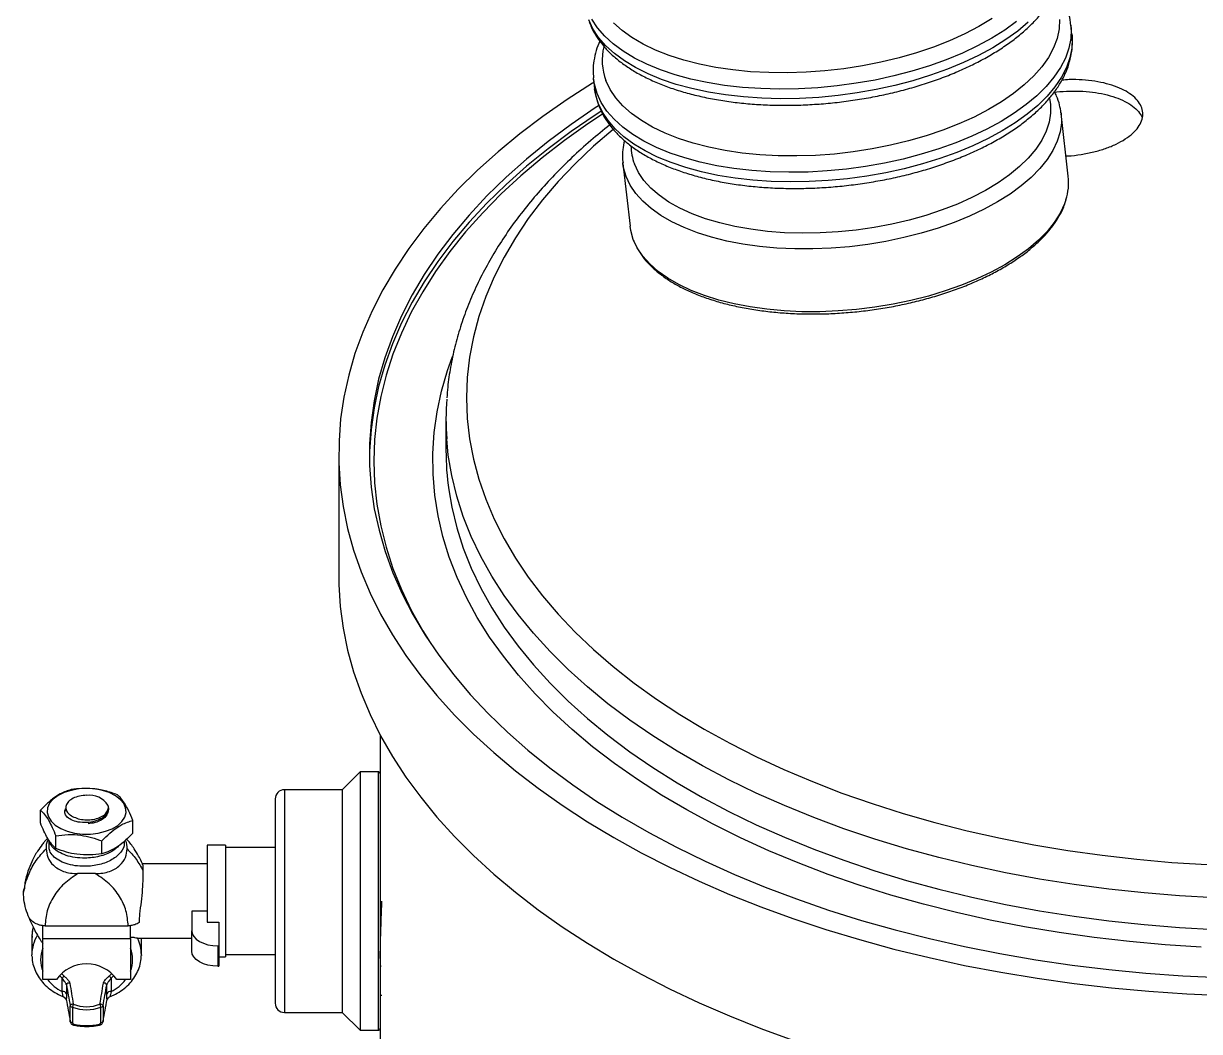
# Model space of a CAD drawing. Header units: millimetres. Extents: x 0 to 6631, y 0 to 4689.
# Drawn here: x 4261.6 to 4530.2, y 3454 to 3684.1 of the extents above; entities that cross this region are included whole.
import ezdxf

# ---------------------------------------------------------------- set-up
doc = ezdxf.new("R2010")
doc.units = ezdxf.units.MM
doc.header["$LTSCALE"] = 13
doc.layers.add('几何体', color=7, linetype='Continuous')

msp = doc.modelspace()

# ---------------------------------------------------------------- linework, layer by layer
at = {"layer": '几何体'}
for p, q in [((4501.09, 3681.65), (4500.84, 3683.84)), ((4500.84, 3683.84), (4500.85, 3683.75)), ((4501.09, 3681.65), (4501.1, 3681.56)), ((4391.81, 3671.44), (4391.79, 3671.69)), ((4391.81, 3671.44), (4392.06, 3669.25)), ((4498.61, 3663.73), (4498.63, 3663.58)), ((4500.26, 3649.24), (4498.63, 3663.58)), ((4398.52, 3652.19), (4398.5, 3652.33)), ((4398.52, 3652.19), (4400.15, 3637.85)), ((4358.1, 3593.85), (4358.1, 3586.63)), ((4333.6, 3585.81), (4333.6, 3558.05)), ((4343.1, 3521.61), (4343.1, 3507.46)), ((4338.5, 3513.25), (4334.42, 3509.18)), ((4342.62, 3513.25), (4338.5, 3513.25)), ((4338.5, 3513.25), (4338.5, 3454.24)), ((4342.62, 3513.25), (4342.62, 3454.24)), ((4334.42, 3509.18), (4321.21, 3509.18)), ((4321.21, 3509.18), (4321.21, 3458.31)), ((4334.42, 3509.18), (4334.42, 3458.31)), ((4319.1, 3507.06), (4319.1, 3460.43)), ((4343.1, 3507.46), (4343.1, 3454.7)), ((4265.48, 3501.58), (4265.48, 3504.51)), ((4281.02, 3504.62), (4281.02, 3505.05)), ((4286.57, 3499.23), (4286.57, 3502.17)), ((4267.41, 3497.67), (4267.41, 3496.17)), ((4268.99, 3495.72), (4268.99, 3498.66)), ((4279.53, 3494.55), (4279.53, 3497.48)), ((4284.64, 3497.16), (4284.64, 3497.42)), ((4307.72, 3496.5), (4303.52, 3496.5)), ((4303.52, 3496.5), (4303.52, 3478.9)), ((4307.72, 3496.5), (4307.72, 3471)), ((4319.1, 3495.94), (4307.72, 3495.94)), ((4303.52, 3492.25), (4288.74, 3492.25)), ((4278.01, 3490.01), (4274.03, 3490.01)), ((4261.61, 3485.38), (4261.61, 3485.45)), ((4303.52, 3481.45), (4300.02, 3481.45)), ((4300.02, 3481.45), (4300.02, 3476.98)), ((4303.52, 3478.9), (4306.22, 3478.9)), ((4306.22, 3478.9), (4306.22, 3473.52)), ((4266.52, 3478.09), (4266.02, 3478.12)), ((4266.02, 3475.2), (4266.02, 3478.12)), ((4266.52, 3478.09), (4285.52, 3478.09)), ((4286.02, 3478.12), (4285.52, 3478.09)), ((4286.02, 3475.2), (4286.02, 3478.12)), ((4300.02, 3472.33), (4300.02, 3476.98)), ((4263.52, 3475.65), (4263.52, 3471.49)), ((4266.02, 3475.2), (4286.02, 3475.2)), ((4266.02, 3465.81), (4266.02, 3475.2)), ((4286.02, 3475.2), (4286.02, 3465.81)), ((4287.67, 3475.29), (4288.11, 3475.28)), ((4288.11, 3475.25), (4300.02, 3475.25)), ((4288.52, 3471.49), (4288.52, 3475.25)), ((4306.02, 3473.52), (4306.02, 3468.86)), ((4306.02, 3473.52), (4306.22, 3473.52)), ((4306.22, 3473.52), (4306.22, 3468.86)), ((4263.53, 3471.15), (4263.52, 3471.49)), ((4288.52, 3471.49), (4288.52, 3471.31)), ((4306.22, 3471), (4307.72, 3471)), ((4307.72, 3471.55), (4319.1, 3471.55)), ((4306.02, 3468.86), (4306.22, 3468.86)), ((4269.12, 3465.81), (4266.02, 3465.81)), ((4270.43, 3466.14), (4269.82, 3466.75)), ((4270.28, 3467.22), (4270.79, 3466.7)), ((4270.43, 3463.08), (4270.43, 3466.14)), ((4281.25, 3466.7), (4281.76, 3467.22)), ((4282.22, 3466.75), (4281.62, 3466.14)), ((4281.62, 3466.14), (4281.62, 3463.08)), ((4286.02, 3465.81), (4282.92, 3465.81)), ((4271.42, 3464.6), (4271.42, 3462.57)), ((4280.62, 3462.57), (4280.62, 3464.6)), ((4272.27, 3456.28), (4272.27, 3459.79)), ((4279.77, 3459.79), (4279.77, 3456.28)), ((4343.1, 3462.27), (4343.49, 3462.25)), ((4272.77, 3459.53), (4272.77, 3456.02)), ((4279.27, 3456.02), (4279.27, 3459.53)), ((4321.21, 3458.31), (4334.42, 3458.31)), ((4334.42, 3458.31), (4338.5, 3454.24)), ((4272.3, 3456.15), (4272.27, 3456.28)), ((4279.77, 3456.28), (4279.75, 3456.16)), ((4343.1, 3454.7), (4343.1, 3442.16)), ((4338.5, 3454.24), (4342.62, 3454.24))]:
    msp.add_line(p, q, dxfattribs=at)
at = {"layer": '几何体', "flags": 128}
for points in [[(4491.12, 3684.43), (4488.69, 3682.4), (4485.98, 3680.45), (4483, 3678.59), (4479.76, 3676.84), (4476.3, 3675.2), (4472.63, 3673.68), (4468.78, 3672.3), (4464.77, 3671.06), (4460.62, 3669.97), (4456.38, 3669.04), (4452.05, 3668.28), (4447.68, 3667.68), (4443.28, 3667.26), (4438.89, 3667.02), (4434.54, 3666.95), (4430.25, 3667.06), (4426.05, 3667.35), (4421.97, 3667.82), (4418.04, 3668.46), (4414.28, 3669.26), (4410.72, 3670.23), (4407.37, 3671.36), (4404.26, 3672.64), (4401.41, 3674.05), (4398.85, 3675.6), (4396.57, 3677.28), (4394.61, 3679.06), (4392.97, 3680.94), (4391.67, 3682.91), (4390.7, 3684.96)], [(4488.44, 3684.59), (4485.73, 3682.64), (4482.75, 3680.79), (4479.51, 3679.03), (4476.05, 3677.39), (4472.38, 3675.87), (4468.53, 3674.49), (4464.52, 3673.25), (4460.38, 3672.16), (4456.13, 3671.23), (4451.8, 3670.47), (4447.43, 3669.87), (4443.03, 3669.45), (4438.64, 3669.21), (4434.29, 3669.14), (4430, 3669.26), (4425.8, 3669.54), (4421.73, 3670.01), (4417.79, 3670.65), (4414.03, 3671.45), (4410.47, 3672.42), (4407.12, 3673.55), (4404.01, 3674.83), (4401.16, 3676.24), (4398.6, 3677.79), (4396.33, 3679.47), (4394.36, 3681.25), (4392.72, 3683.13), (4391.42, 3685.1)], [(4500.85, 3683.75), (4500.91, 3682.86), (4500.82, 3680.67), (4500.38, 3678.47), (4499.58, 3676.25), (4498.44, 3674.05), (4496.96, 3671.87), (4495.16, 3669.72), (4493.03, 3667.63), (4490.6, 3665.6), (4487.89, 3663.65), (4484.91, 3661.79), (4481.67, 3660.04), (4478.21, 3658.4), (4474.54, 3656.88), (4470.69, 3655.5), (4466.68, 3654.26), (4462.53, 3653.17), (4458.29, 3652.24), (4453.96, 3651.48), (4449.59, 3650.88), (4445.19, 3650.46), (4440.8, 3650.22), (4436.45, 3650.15), (4432.16, 3650.26), (4427.96, 3650.55), (4423.89, 3651.02), (4419.95, 3651.66), (4416.19, 3652.46), (4412.63, 3653.43), (4409.28, 3654.56), (4406.17, 3655.83), (4403.32, 3657.25), (4400.76, 3658.8), (4398.48, 3660.47), (4396.52, 3662.26), (4394.88, 3664.14), (4393.58, 3666.11), (4392.62, 3668.16)], [(4498.27, 3685.06), (4498.16, 3682.91), (4497.69, 3680.74), (4496.87, 3678.57), (4495.7, 3676.4), (4494.19, 3674.27), (4492.35, 3672.17), (4490.2, 3670.13), (4487.75, 3668.16), (4485.01, 3666.27), (4482, 3664.47), (4478.75, 3662.78), (4475.27, 3661.21), (4471.6, 3659.77), (4467.75, 3658.47), (4463.75, 3657.32), (4459.63, 3656.32), (4455.42, 3655.49), (4451.14, 3654.82), (4446.83, 3654.33), (4442.52, 3654.01), (4438.23, 3653.88), (4433.99, 3653.92), (4429.83, 3654.14), (4425.78, 3654.54), (4421.88, 3655.12), (4418.14, 3655.86), (4414.58, 3656.78), (4411.25, 3657.85), (4408.15, 3659.07), (4405.31, 3660.44), (4402.75, 3661.95), (4400.48, 3663.58), (4398.52, 3665.32), (4396.89, 3667.16), (4395.6, 3669.09), (4394.65, 3671.1), (4394.65, 3671.1)], [(4482.85, 3685.26), (4479.84, 3683.46), (4476.59, 3681.77), (4473.11, 3680.2), (4469.44, 3678.76), (4465.59, 3677.46), (4461.59, 3676.31), (4457.47, 3675.31), (4453.26, 3674.48), (4448.98, 3673.81), (4444.67, 3673.32), (4440.36, 3673.01), (4436.07, 3672.87), (4431.83, 3672.91), (4427.67, 3673.13), (4423.63, 3673.54), (4419.72, 3674.11), (4415.98, 3674.86), (4412.42, 3675.77), (4409.09, 3676.84), (4405.99, 3678.07), (4403.15, 3679.44), (4400.59, 3680.94), (4398.32, 3682.57), (4396.36, 3684.31)], [(4501.1, 3681.56), (4501.16, 3680.67), (4501.07, 3678.48), (4500.63, 3676.28), (4499.83, 3674.06), (4498.69, 3671.86), (4497.21, 3669.68), (4495.4, 3667.53), (4493.28, 3665.44), (4490.85, 3663.41), (4488.14, 3661.46), (4485.16, 3659.6), (4481.92, 3657.85), (4478.46, 3656.2), (4474.79, 3654.69), (4470.94, 3653.3), (4466.93, 3652.07), (4462.78, 3650.98), (4458.54, 3650.05), (4454.21, 3649.29), (4449.84, 3648.69), (4445.44, 3648.27), (4441.05, 3648.03), (4436.7, 3647.96), (4432.41, 3648.07), (4428.21, 3648.36), (4424.13, 3648.83), (4420.2, 3649.46), (4416.44, 3650.27), (4412.87, 3651.24), (4409.53, 3652.37), (4406.42, 3653.64), (4403.57, 3655.06), (4401.01, 3656.61), (4398.73, 3658.28), (4396.77, 3660.07), (4395.13, 3661.95), (4393.83, 3663.92), (4392.86, 3665.97)], [(4391.9, 3670.68), (4391.61, 3670.5), (4385.8, 3666.77), (4380.26, 3662.91), (4374.99, 3658.93), (4370, 3654.82), (4365.31, 3650.61), (4360.92, 3646.28), (4356.83, 3641.86), (4353.06, 3637.34), (4349.61, 3632.74), (4346.48, 3628.07), (4343.68, 3623.32), (4341.22, 3618.51), (4339.1, 3613.65), (4337.31, 3608.75), (4335.88, 3603.8), (4334.79, 3598.83), (4334.05, 3593.83), (4333.67, 3588.83), (4333.63, 3583.81), (4333.95, 3578.8), (4334.61, 3573.81), (4335.63, 3568.83), (4337, 3563.88), (4338.71, 3558.96), (4340.76, 3554.09), (4343.16, 3549.27), (4345.89, 3544.51), (4348.95, 3539.82), (4352.34, 3535.21), (4356.04, 3530.67), (4360.07, 3526.23), (4364.4, 3521.89), (4369.03, 3517.65), (4373.96, 3513.52), (4379.17, 3509.51), (4384.66, 3505.62), (4390.41, 3501.87), (4396.43, 3498.25), (4402.69, 3494.78), (4409.19, 3491.46), (4415.92, 3488.29), (4422.87, 3485.28), (4430.02, 3482.44), (4437.37, 3479.76), (4444.89, 3477.26), (4452.59, 3474.94), (4460.44, 3472.8), (4468.44, 3470.84), (4476.56, 3469.07), (4484.81, 3467.5), (4493.15, 3466.12), (4501.59, 3464.93), (4510.1, 3463.94), (4518.68, 3463.16), (4527.3, 3462.57), (4535.96, 3462.18)], [(4392.62, 3668.16), (4392, 3670.26), (4391.81, 3671.44)], [(4392.86, 3665.97), (4392.25, 3668.07), (4392.06, 3669.25)], [(4495.94, 3667.02), (4496.15, 3665.72), (4496.18, 3663.68), (4495.86, 3661.61), (4495.19, 3659.54), (4494.17, 3657.47), (4492.81, 3655.42), (4491.12, 3653.41), (4489.12, 3651.45), (4486.81, 3649.55), (4484.22, 3647.74), (4481.36, 3646.02), (4478.25, 3644.41), (4474.93, 3642.91), (4471.41, 3641.55), (4467.71, 3640.32), (4463.87, 3639.24), (4459.92, 3638.32), (4455.88, 3637.56), (4451.78, 3636.97), (4447.66, 3636.56), (4443.54, 3636.32), (4439.46, 3636.26), (4435.45, 3636.37), (4431.52, 3636.67), (4427.73, 3637.14), (4424.08, 3637.78), (4420.62, 3638.59), (4417.35, 3639.56), (4414.32, 3640.69), (4411.54, 3641.96), (4409.03, 3643.37), (4406.82, 3644.9), (4404.9, 3646.55), (4403.31, 3648.3), (4402.06, 3650.14), (4401.14, 3652.06)], [(4393.5, 3664.07), (4392.21, 3663.23), (4386.69, 3659.45), (4381.45, 3655.55), (4376.49, 3651.52), (4371.83, 3647.37), (4367.46, 3643.12), (4363.4, 3638.77), (4359.66, 3634.32), (4356.24, 3629.79), (4353.14, 3625.18), (4350.38, 3620.51), (4347.95, 3615.77), (4345.86, 3610.97), (4344.12, 3606.13), (4342.72, 3601.26), (4341.68, 3596.35), (4340.98, 3591.43), (4340.64, 3586.49), (4340.61, 3585)], [(4392.93, 3665.34), (4392.21, 3664.87), (4386.69, 3661.09), (4381.45, 3657.18), (4376.49, 3653.15), (4371.83, 3649.01), (4367.46, 3644.75), (4363.4, 3640.4), (4359.66, 3635.96), (4356.24, 3631.43), (4353.14, 3626.82), (4350.38, 3622.14), (4347.95, 3617.4), (4345.86, 3612.61), (4344.12, 3607.77), (4342.72, 3602.89), (4341.68, 3597.98), (4340.98, 3593.06), (4340.64, 3588.12), (4340.65, 3583.18), (4341.02, 3578.24), (4341.74, 3573.31), (4342.81, 3568.41), (4344.22, 3563.54), (4345.99, 3558.7), (4348.1, 3553.91), (4350.55, 3549.17), (4353.34, 3544.5), (4356.45, 3539.9), (4359.9, 3535.37), (4363.66, 3530.93), (4367.74, 3526.59), (4372.13, 3522.34), (4376.81, 3518.2), (4381.79, 3514.18), (4387.05, 3510.28), (4392.58, 3506.51), (4398.38, 3502.88), (4404.44, 3499.38), (4410.74, 3496.03), (4417.27, 3492.84), (4424.02, 3489.8), (4430.99, 3486.93), (4438.16, 3484.22), (4445.51, 3481.69), (4453.04, 3479.34), (4460.73, 3477.16), (4468.57, 3475.18), (4476.54, 3473.38), (4484.64, 3471.77), (4492.84, 3470.35), (4501.14, 3469.13), (4509.51, 3468.12), (4517.96, 3467.3), (4526.45, 3466.68), (4534.98, 3466.27)], [(4393.86, 3663.44), (4390.53, 3661.22), (4385.15, 3657.4), (4380.04, 3653.45), (4375.23, 3649.38), (4370.71, 3645.2), (4366.49, 3640.92), (4362.59, 3636.54), (4359, 3632.07), (4355.73, 3627.51), (4352.79, 3622.89), (4350.19, 3618.19), (4347.92, 3613.44), (4346, 3608.64), (4344.42, 3603.8), (4343.19, 3598.93), (4342.31, 3594.02), (4341.78, 3589.11), (4341.6, 3584.18), (4341.78, 3579.25), (4342.31, 3574.34), (4343.19, 3569.43), (4344.42, 3564.56), (4346, 3559.72), (4347.92, 3554.92), (4350.19, 3550.16), (4352.79, 3545.47), (4354.47, 3542.75)], [(4498.63, 3663.58), (4498.63, 3663.55), (4498.68, 3661.48), (4498.39, 3659.37), (4497.74, 3657.26), (4496.75, 3655.15), (4495.42, 3653.06), (4493.76, 3651), (4491.79, 3648.99), (4489.51, 3647.05), (4486.95, 3645.18), (4484.11, 3643.4), (4481.03, 3641.72), (4477.72, 3640.15), (4474.2, 3638.71), (4470.51, 3637.41), (4466.66, 3636.24), (4462.68, 3635.23), (4458.61, 3634.38), (4454.46, 3633.69), (4450.28, 3633.17), (4446.08, 3632.83), (4441.9, 3632.66), (4437.76, 3632.67), (4433.7, 3632.85), (4429.75, 3633.21), (4425.93, 3633.75), (4422.26, 3634.45), (4418.79, 3635.32), (4415.52, 3636.34), (4412.48, 3637.52), (4409.69, 3638.84), (4407.18, 3640.29), (4404.96, 3641.87), (4403.05, 3643.56), (4401.45, 3645.35), (4400.18, 3647.22), (4399.26, 3649.18)], [(4396.28, 3659.96), (4391.82, 3656.11), (4387.63, 3652.12), (4383.74, 3648.03), (4380.17, 3643.84), (4376.91, 3639.57), (4373.98, 3635.22), (4371.38, 3630.8), (4369.12, 3626.32), (4367.2, 3621.79), (4365.62, 3617.21), (4364.39, 3612.6), (4363.51, 3607.96), (4362.98, 3603.3), (4362.81, 3598.64), (4362.98, 3593.97), (4363.51, 3589.31), (4364.39, 3584.67), (4365.62, 3580.06), (4367.2, 3575.48), (4369.12, 3570.95), (4371.38, 3566.47), (4373.98, 3562.05), (4376.91, 3557.7), (4380.17, 3553.43), (4383.74, 3549.24), (4387.63, 3545.15), (4391.82, 3541.16), (4396.32, 3537.28), (4401.1, 3533.52), (4406.16, 3529.88), (4411.49, 3526.37), (4417.08, 3523), (4422.92, 3519.77), (4429, 3516.69), (4435.3, 3513.77), (4441.82, 3511.01), (4448.54, 3508.42), (4455.45, 3506), (4462.54, 3503.75), (4469.79, 3501.69), (4477.19, 3499.81), (4484.73, 3498.12), (4492.38, 3496.62), (4500.15, 3495.31), (4508, 3494.2), (4515.93, 3493.29), (4523.92, 3492.58), (4531.95, 3492.07)], [(4399.26, 3649.18), (4398.68, 3651.19), (4398.52, 3652.19)], [(4499.71, 3643.89), (4499.37, 3642.92), (4498.38, 3640.81), (4497.05, 3638.72), (4495.39, 3636.66), (4493.42, 3634.66), (4491.14, 3632.71), (4488.58, 3630.84), (4485.74, 3629.06), (4482.66, 3627.38), (4479.35, 3625.82), (4475.83, 3624.37), (4472.14, 3623.07), (4468.29, 3621.9), (4464.31, 3620.89), (4460.24, 3620.04), (4456.09, 3619.35), (4451.91, 3618.83), (4447.71, 3618.49), (4443.53, 3618.32), (4439.39, 3618.33), (4435.33, 3618.51), (4431.38, 3618.87), (4427.56, 3619.41), (4423.9, 3620.11), (4420.42, 3620.98), (4417.15, 3622), (4414.11, 3623.18), (4411.32, 3624.5), (4408.81, 3625.95), (4406.59, 3627.53), (4404.68, 3629.22), (4403.08, 3631.01), (4401.81, 3632.88), (4400.89, 3634.84)], [(4400.89, 3634.84), (4400.31, 3636.85), (4400.15, 3637.85)], [(4530.6, 3473.22), (4522.4, 3473.76), (4514.25, 3474.49), (4506.16, 3475.43), (4498.15, 3476.56), (4490.23, 3477.89), (4482.42, 3479.41), (4474.72, 3481.13), (4467.16, 3483.03), (4459.75, 3485.12), (4452.5, 3487.39), (4445.42, 3489.84), (4438.53, 3492.46), (4431.84, 3495.25), (4425.37, 3498.2), (4419.12, 3501.3), (4413.1, 3504.56), (4407.33, 3507.96), (4401.82, 3511.5), (4396.57, 3515.18), (4391.6, 3518.98), (4386.92, 3522.9), (4382.53, 3526.93), (4378.44, 3531.07), (4374.67, 3535.3), (4371.21, 3539.63), (4368.07, 3544.03), (4365.26, 3548.51), (4362.79, 3553.05), (4360.66, 3557.65), (4358.86, 3562.3), (4357.42, 3566.99), (4356.32, 3571.71), (4355.57, 3576.45), (4355.17, 3581.2), (4355.13, 3585.97), (4355.44, 3590.72), (4356.1, 3595.47), (4357.11, 3600.2), (4358.47, 3604.89), (4359.6, 3608.09)], [(4533.81, 3484.48), (4525.67, 3484.93), (4517.57, 3485.59), (4509.53, 3486.45), (4501.57, 3487.51), (4493.68, 3488.76), (4485.9, 3490.21), (4478.24, 3491.85), (4470.7, 3493.68), (4463.31, 3495.7), (4456.07, 3497.89), (4449, 3500.27), (4442.12, 3502.82), (4435.43, 3505.53), (4428.96, 3508.41), (4422.7, 3511.45), (4416.68, 3514.64), (4410.89, 3517.98), (4405.37, 3521.46), (4400.1, 3525.07), (4395.11, 3528.81), (4390.41, 3532.67), (4386, 3536.64), (4381.88, 3540.72), (4378.08, 3544.9), (4374.59, 3549.17), (4371.42, 3553.52), (4368.57, 3557.94), (4366.06, 3562.44), (4363.89, 3566.99), (4362.06, 3571.59), (4360.57, 3576.23), (4359.43, 3580.9), (4358.64, 3585.6), (4358.27, 3589.33)], [(4358.75, 3577.62), (4359.43, 3573.68), (4360.57, 3569), (4362.06, 3564.36), (4363.89, 3559.76), (4366.06, 3555.21), (4368.57, 3550.72), (4371.42, 3546.3), (4374.59, 3541.94), (4378.08, 3537.68), (4381.88, 3533.5), (4386, 3529.42), (4390.41, 3525.45), (4395.11, 3521.59), (4400.1, 3517.85), (4405.37, 3514.24), (4410.89, 3510.76), (4416.68, 3507.42), (4422.7, 3504.23), (4428.96, 3501.19), (4435.43, 3498.31), (4442.12, 3495.59), (4449, 3493.05), (4456.07, 3490.67), (4463.31, 3488.47), (4470.7, 3486.46), (4478.24, 3484.63), (4485.9, 3482.99), (4493.68, 3481.54), (4501.57, 3480.29), (4509.53, 3479.23), (4517.57, 3478.37), (4525.67, 3477.71), (4533.81, 3477.26)], [(4333.6, 3558.05), (4333.63, 3556.05), (4333.95, 3551.04), (4334.61, 3546.04), (4335.63, 3541.06), (4337, 3536.11), (4338.71, 3531.2), (4340.76, 3526.33), (4343.16, 3521.51), (4345.89, 3516.75), (4348.95, 3512.06), (4352.34, 3507.44), (4356.04, 3502.91), (4360.07, 3498.47), (4364.4, 3494.12), (4369.03, 3489.88), (4373.96, 3485.75), (4379.17, 3481.74), (4384.66, 3477.86), (4390.41, 3474.11), (4396.43, 3470.49), (4402.69, 3467.02), (4409.19, 3463.7), (4415.92, 3460.53), (4422.87, 3457.52), (4430.02, 3454.67), (4437.37, 3452)], [(4270.12, 3500.31), (4271.61, 3499.7), (4273.28, 3499.28), (4275.07, 3499.06), (4276.89, 3499.06), (4278.68, 3499.27), (4280.36, 3499.68), (4281.87, 3500.27), (4283.13, 3501.03), (4284.1, 3501.93), (4284.74, 3502.91), (4285.03, 3503.95), (4284.94, 3505.01), (4284.49, 3506.03), (4283.7, 3506.97), (4282.59, 3507.81), (4281.21, 3508.5), (4279.62, 3509.02), (4277.88, 3509.34), (4276.06, 3509.45), (4274.25, 3509.35), (4272.5, 3509.03), (4270.9, 3508.53), (4269.51, 3507.84), (4268.39, 3507.01), (4267.58, 3506.07), (4267.11, 3505.05), (4267.01, 3504), (4267.28, 3502.96), (4267.91, 3501.97), (4268.86, 3501.07), (4270.12, 3500.31)], [(4271.27, 3504.24), (4271.29, 3504.51), (4271.31, 3504.57)], [(4263.76, 3477.64), (4263.57, 3476.53), (4263.52, 3475.65)], [(4300.02, 3476.98), (4300.14, 3476.3), (4300.48, 3475.65), (4301.03, 3475.06), (4301.78, 3474.53), (4302.69, 3474.1), (4303.73, 3473.78), (4304.85, 3473.58), (4306.02, 3473.52)], [(4306.02, 3468.86), (4304.85, 3468.93), (4303.73, 3469.13), (4302.69, 3469.45), (4301.78, 3469.88), (4301.03, 3470.4), (4300.48, 3471), (4300.14, 3471.65), (4300.02, 3472.33)]]:
    msp.add_lwpolyline(points, dxfattribs=at)
at = {"layer": '几何体'}
for centre, radius, start, end in [((4406.79, 3675.72), 13, 166.1418, 200.82), ((4412.11, 3656.27), 11.75, 180.3533, 200.9891), ((4487.45, 3647.84), 12.88, 342.1244, 6.2129), ((4421.5, 3593.85), 63.39, 175.8962, 184.0946), ((4421.88, 3586.65), 63.78, 180.0157, 188.1354), ((4342.62, 3512.77), 0.488, 3.3943, 90), ((4321.21, 3507.06), 2.12, 90, 180), ((4276.62, 3502.78), 5.14, 33.5847, 96.6659), ((4272.26, 3471.44), 8.74, 149.2244, 179.6371), ((4279.94, 3471.47), 8.58, 0.1604, 26.1537), ((4272.63, 3470.34), 7.11, 158.4146, 201.5854), ((4279.41, 3470.34), 7.11, 338.4146, 21.5854), ((4276.02, 3461.01), 8.4, 34.8193, 145.1807), ((4274.73, 3471.71), 9.64, 217.7158, 243.4879), ((4269.93, 3466.86), 0.876, 304.2656, 349.5617), ((4282.11, 3466.86), 0.876, 190.4383, 235.7344), ((4277.31, 3471.71), 9.64, 296.5121, 322.2842), ((4270.57, 3462.14), 0.954, 26.7777, 98.5718), ((4271.95, 3464.49), 0.54, 63.8589, 168.313), ((4280.09, 3464.49), 0.54, 11.687, 116.1411), ((4281.47, 3462.14), 0.954, 81.4282, 153.2223), ((4272.8, 3459.69), 0.532, 69.3134, 169.5216), ((4272.7, 3460), 0.477, 206.7777, 278.5718), ((4271.41, 3460.34), 1.58, 329.3453, 354.6076), ((4276.02, 3468.16), 8.53, 249.142, 290.858), ((4279.25, 3459.69), 0.532, 10.4784, 110.6866), ((4280.63, 3460.34), 1.58, 185.3924, 210.6547), ((4279.35, 3460), 0.477, 261.4282, 333.2223), ((4321.21, 3460.43), 2.12, 180, 270), ((4276.02, 3468.07), 9.13, 249.142, 290.858), ((4272.7, 3456.5), 0.477, 206.7777, 278.5718), ((4272.84, 3455.66), 0.319, 313.5203, 354.7213), ((4276.02, 3469.96), 14.61, 258.6781, 281.3219), ((4279.21, 3455.66), 0.318, 185.2319, 226.5703), ((4279.35, 3456.5), 0.477, 261.4282, 333.2223), ((4342.62, 3454.73), 0.488, 270, 356.6057)]:
    msp.add_arc(centre, radius, start, end, dxfattribs=at)
for centre, major_axis, ratio, start_param, end_param in [((4275.52, 3448.5), (-7.51, 39.97), 0.028513, 1.15085, 1.27909), ((4276.02, 3448.53), (-7.03, 39.91), 0.025065, 1.14169, 1.269929), ((4276.02, 3448.53), (7.03, 39.91), 0.025065, 5.013256, 5.141495), ((4276.52, 3448.5), (7.51, 39.97), 0.028513, 5.004096, 5.132335), ((4275.03, 3451.08), (-11.37, 60.48), 0.028513, 1.396299, 1.479355), ((4277.02, 3451.08), (11.37, 60.48), 0.028513, 4.80383, 4.886886)]:
    msp.add_ellipse(centre, major_axis=major_axis, ratio=ratio, start_param=start_param, end_param=end_param, dxfattribs=at)
for points, knots in [([(4390.84, 3684.41), (4391, 3684.01), (4391.45, 3682.9), (4392.44, 3681.15), (4393.86, 3679.21), (4395.58, 3677.35), (4397.59, 3675.6), (4399.88, 3673.95), (4402.44, 3672.43), (4405.24, 3671.05), (4408.27, 3669.8), (4411.51, 3668.71), (4414.93, 3667.77), (4418.51, 3666.98), (4422.24, 3666.35), (4426.09, 3665.89), (4430.04, 3665.58), (4434.07, 3665.44), (4438.16, 3665.46), (4442.28, 3665.65), (4446.42, 3665.99), (4450.54, 3666.49), (4454.63, 3667.15), (4458.66, 3667.96), (4462.61, 3668.91), (4466.46, 3670.01), (4470.18, 3671.25), (4473.76, 3672.62), (4477.18, 3674.12), (4480.42, 3675.73), (4483.45, 3677.46), (4486.27, 3679.3), (4488.85, 3681.23), (4491.18, 3683.26), (4493.24, 3685.37), (4495.02, 3687.55), (4496.48, 3689.8), (4497.63, 3692.08), (4498.45, 3694.39), (4498.92, 3696.69), (4499.09, 3698.75), (4498.96, 3700.02), (4498.91, 3700.54)], [0, 0, 0, 0, 0.01389, 0.038005, 0.062383, 0.087183, 0.112382, 0.137896, 0.163616, 0.189441, 0.215296, 0.241127, 0.266916, 0.292659, 0.318354, 0.344007, 0.369625, 0.395212, 0.420777, 0.446326, 0.471864, 0.4974, 0.522937, 0.548481, 0.574038, 0.599614, 0.625217, 0.650854, 0.676532, 0.702259, 0.728041, 0.753883, 0.779784, 0.805737, 0.831715, 0.857648, 0.883445, 0.908986, 0.93415, 0.958859, 0.983127, 1, 1, 1, 1]), ([(4500.82, 3683.74), (4500.8, 3683.95), (4500.74, 3684.91), (4500.32, 3686.57), (4499.54, 3688.67), (4498.6, 3690.48), (4497.82, 3691.53), (4497.51, 3691.95)], [0, 0, 0, 0, 0.0747566, 0.3265054, 0.5783478, 0.8322269, 1, 1, 1, 1]), ([(4393.23, 3680.14), (4392.94, 3679.41), (4392.34, 3677.93), (4391.86, 3675.66), (4391.65, 3673.58), (4391.77, 3672.28), (4391.81, 3671.74)], [0, 0, 0, 0, 0.265686, 0.538545, 0.806465, 1, 1, 1, 1]), ([(4393, 3665.42), (4393.16, 3665.02), (4393.61, 3663.91), (4394.6, 3662.16), (4396.02, 3660.22), (4397.74, 3658.36), (4399.75, 3656.61), (4402.04, 3654.96), (4404.6, 3653.44), (4407.4, 3652.05), (4410.43, 3650.81), (4413.67, 3649.72), (4417.09, 3648.77), (4420.67, 3647.99), (4424.4, 3647.36), (4428.25, 3646.9), (4432.2, 3646.59), (4436.23, 3646.45), (4440.32, 3646.47), (4444.44, 3646.65), (4448.58, 3647), (4452.7, 3647.5), (4456.79, 3648.16), (4460.82, 3648.96), (4464.77, 3649.92), (4468.62, 3651.02), (4472.34, 3652.26), (4475.92, 3653.63), (4479.34, 3655.12), (4482.58, 3656.74), (4485.61, 3658.47), (4488.43, 3660.3), (4491.01, 3662.24), (4493.34, 3664.27), (4495.4, 3666.38), (4497.18, 3668.56), (4498.64, 3670.81), (4499.79, 3673.09), (4500.61, 3675.4), (4501.08, 3677.7), (4501.25, 3679.75), (4501.12, 3681.02), (4501.07, 3681.54)], [0, 0, 0, 0, 0.01389, 0.038005, 0.062383, 0.087183, 0.112382, 0.137896, 0.163616, 0.189441, 0.215296, 0.241127, 0.266916, 0.292659, 0.318354, 0.344007, 0.369625, 0.395212, 0.420777, 0.446326, 0.471864, 0.4974, 0.522937, 0.548481, 0.574038, 0.599614, 0.625217, 0.650854, 0.676532, 0.702259, 0.728041, 0.753883, 0.779784, 0.805737, 0.831715, 0.857648, 0.883445, 0.908986, 0.93415, 0.958859, 0.983127, 1, 1, 1, 1]), ([(4392.06, 3669.55), (4392.07, 3669.35), (4392.12, 3668.41), (4392.44, 3667.03), (4392.84, 3665.87), (4393, 3665.42)], [0, 0, 0, 0, 0.1408284, 0.6642092, 1, 1, 1, 1]), ([(4499.73, 3653.88), (4499.88, 3653.88), (4501.04, 3653.91), (4503.2, 3654.21), (4506.09, 3654.76), (4508.8, 3655.57), (4511.24, 3656.56), (4513.34, 3657.74), (4515.05, 3659.04), (4516.3, 3660.45), (4517.09, 3661.91), (4517.36, 3663.39), (4517.13, 3664.85), (4516.38, 3666.25), (4515.17, 3667.54), (4513.5, 3668.68), (4511.44, 3669.66), (4509.03, 3670.43), (4506.35, 3670.98), (4503.47, 3671.28), (4500.91, 3671.37), (4499.34, 3671.24), (4498.78, 3671.19)], [0, 0, 0, 0, 0.00818, 0.061671, 0.115162, 0.168667, 0.222173, 0.275661, 0.32915, 0.382597, 0.436045, 0.489446, 0.542847, 0.596216, 0.649585, 0.702951, 0.756317, 0.80971, 0.863103, 0.91654, 0.969978, 1, 1, 1, 1]), ([(4496.85, 3668.42), (4497.85, 3668.53), (4499.85, 3668.73), (4502.88, 3668.73), (4505.8, 3668.5), (4508.56, 3668.02), (4511.05, 3667.3), (4513.23, 3666.39), (4515.01, 3665.28), (4516.39, 3664.05), (4516.89, 3663.14), (4517.14, 3662.7)], [0, 0, 0, 0, 0.11157, 0.22314, 0.334712, 0.446284, 0.557809, 0.669332, 0.78076, 0.892187, 1, 1, 1, 1]), ([(4498.58, 3663.75), (4498.49, 3664.35), (4498.29, 3665.65), (4497.77, 3667.25), (4497.27, 3668.22), (4497.1, 3668.54)], [0, 0, 0, 0, 0.36084, 0.787641, 1, 1, 1, 1]), ([(4395.52, 3660.98), (4394.05, 3659.79), (4391.05, 3657.36), (4386.85, 3653.54), (4382.84, 3649.57), (4379.11, 3645.49), (4375.67, 3641.33), (4372.52, 3637.08), (4369.67, 3632.75), (4367.13, 3628.36), (4364.89, 3623.91), (4362.97, 3619.41), (4361.36, 3614.87), (4360.07, 3610.3), (4359.11, 3605.7), (4358.52, 3601.83), (4358.37, 3599.48), (4358.32, 3598.67)], [0, 0, 0, 0, 0.066937, 0.136831, 0.206671, 0.276431, 0.346088, 0.415612, 0.484976, 0.554151, 0.623116, 0.691853, 0.760356, 0.828628, 0.896688, 0.964565, 1, 1, 1, 1]), ([(4398.87, 3657.43), (4398.73, 3656.73), (4398.45, 3655.31), (4398.37, 3653.6), (4398.5, 3652.62), (4398.54, 3652.35)], [0, 0, 0, 0, 0.4139, 0.842004, 1, 1, 1, 1]), ([(4400.93, 3634.65), (4401.07, 3634.31), (4401.48, 3633.31), (4402.38, 3631.74), (4403.73, 3629.95), (4405.38, 3628.25), (4407.31, 3626.65), (4409.52, 3625.15), (4411.98, 3623.77), (4414.68, 3622.52), (4417.61, 3621.41), (4420.74, 3620.43), (4424.05, 3619.6), (4427.52, 3618.93), (4431.13, 3618.4), (4434.86, 3618.04), (4438.69, 3617.83), (4442.59, 3617.78), (4446.53, 3617.89), (4450.5, 3618.16), (4454.46, 3618.59), (4458.4, 3619.17), (4462.29, 3619.91), (4466.1, 3620.79), (4469.82, 3621.81), (4473.41, 3622.96), (4476.86, 3624.25), (4480.14, 3625.65), (4483.24, 3627.17), (4486.13, 3628.79), (4488.8, 3630.51), (4491.23, 3632.32), (4493.4, 3634.2), (4495.3, 3636.14), (4496.92, 3638.14), (4498.23, 3640.18), (4499.16, 3642), (4499.51, 3643.14), (4499.64, 3643.58)], [0, 0, 0, 0, 0.015112, 0.042916, 0.070864, 0.099024, 0.127362, 0.155822, 0.184348, 0.212901, 0.24145, 0.269984, 0.298498, 0.326992, 0.355468, 0.383927, 0.412372, 0.440807, 0.469234, 0.497656, 0.526075, 0.554495, 0.582916, 0.611342, 0.639776, 0.668219, 0.696675, 0.725148, 0.75364, 0.782154, 0.810693, 0.839258, 0.867845, 0.896447, 0.925037, 0.953579, 0.982016, 1, 1, 1, 1]), ([(4272.51, 3509.2), (4271.68, 3508.93), (4270.28, 3508.48), (4268.19, 3507.1), (4266.67, 3505.76), (4265.78, 3504.83), (4265.48, 3504.51)], [0, 0, 0, 0, 0.356439, 0.608129, 0.868454, 1, 1, 1, 1]), ([(4283.05, 3508.03), (4282.13, 3508.35), (4280.26, 3509), (4277.5, 3509.46), (4274.88, 3509.51), (4273.31, 3509.3), (4272.51, 3509.2)], [0, 0, 0, 0, 0.267276, 0.541818, 0.768445, 1, 1, 1, 1]), ([(4286.57, 3502.17), (4286.26, 3502.9), (4285.64, 3504.38), (4284.72, 3506.07), (4283.84, 3507.28), (4283.32, 3507.78), (4283.05, 3508.03)], [0, 0, 0, 0, 0.267276, 0.541818, 0.768445, 1, 1, 1, 1]), ([(4280.9, 3505.63), (4280.96, 3505.4), (4281.11, 3504.77), (4280.76, 3503.72), (4279.65, 3502.66), (4277.98, 3501.92), (4276.02, 3501.6), (4274.06, 3501.73), (4272.39, 3502.27), (4271.29, 3503.13), (4270.87, 3504.13), (4271.2, 3504.75), (4271.35, 3505.04)], [0, 0, 0, 0, 0.05905, 0.164971, 0.27161, 0.377333, 0.483646, 0.589959, 0.695682, 0.802321, 0.908242, 1, 1, 1, 1]), ([(4276.02, 3507.89), (4275.47, 3507.85), (4274.36, 3507.77), (4272.9, 3507.25), (4271.83, 3506.51), (4271.25, 3505.61), (4271.23, 3504.66), (4271.76, 3503.77), (4272.51, 3503.21), (4273.03, 3502.98), (4273.13, 3502.93)], [0, 0, 0, 0, 0.1408, 0.281601, 0.422095, 0.560119, 0.697396, 0.832652, 0.966706, 1, 1, 1, 1]), ([(4273.13, 3502.93), (4273.56, 3502.75), (4274.42, 3502.41), (4276, 3502.23), (4277.58, 3502.35), (4279.03, 3502.77), (4280.19, 3503.44), (4280.89, 3504.31), (4281.05, 3505.07), (4280.94, 3505.51), (4280.9, 3505.63)], [0, 0, 0, 0, 0.132095, 0.264168, 0.396922, 0.532469, 0.668255, 0.806625, 0.945503, 1, 1, 1, 1]), ([(4265.48, 3504.51), (4265.78, 3504.22), (4266.41, 3503.63), (4267.33, 3502.25), (4268.2, 3500.55), (4268.72, 3499.29), (4268.99, 3498.66)], [0, 0, 0, 0, 0.267276, 0.541818, 0.768445, 1, 1, 1, 1]), ([(4281.02, 3504.62), (4280.95, 3504.21), (4280.8, 3503.38), (4279.64, 3502.33), (4278.09, 3501.6), (4276.89, 3501.46), (4276.35, 3501.39)], [0, 0, 0, 0, 0.260713, 0.523196, 0.783421, 1, 1, 1, 1]), ([(4280.38, 3503.03), (4280.4, 3503.06), (4280.48, 3503.17), (4280.56, 3503.29), (4280.62, 3503.38)], [0, 0, 0, 0, 0.234867, 1, 1, 1, 1]), ([(4268.99, 3495.72), (4268.68, 3496.01), (4268.06, 3496.61), (4267.14, 3497.99), (4266.27, 3499.69), (4265.74, 3500.94), (4265.48, 3501.58)], [0, 0, 0, 0, 0.267276, 0.541818, 0.768445, 1, 1, 1, 1]), ([(4279.53, 3497.48), (4279.84, 3497.8), (4280.71, 3498.71), (4282.23, 3500.05), (4284.32, 3501.44), (4285.74, 3501.9), (4286.57, 3502.17)], [0, 0, 0, 0, 0.131547, 0.383647, 0.643559, 1, 1, 1, 1]), ([(4267.11, 3498.12), (4267.1, 3498.11), (4266.86, 3497.87), (4266.46, 3497.38), (4265.67, 3496.42), (4264.62, 3494.92), (4263.5, 3492.88), (4262.55, 3490.44), (4261.95, 3488.36), (4261.83, 3487), (4261.8, 3486.54)], [0, 0, 0, 0, 0.001736, 0.079747, 0.144167, 0.285466, 0.497372, 0.678809, 0.892698, 1, 1, 1, 1]), ([(4267.31, 3497.82), (4267.26, 3497.75), (4266.77, 3497.08), (4266.77, 3496.34), (4266.76, 3495.67)], [0, 0, 0, 0, 0.100946, 1, 1, 1, 1]), ([(4283.41, 3496.44), (4282.93, 3495.96), (4281.84, 3494.89), (4278.99, 3493.85), (4275.98, 3493.47), (4273.37, 3493.65), (4271.31, 3494.13), (4269.57, 3494.9), (4268.3, 3495.89), (4267.61, 3496.79), (4267.55, 3497.33), (4267.54, 3497.47)], [0, 0, 0, 0, 0.125796, 0.282127, 0.439329, 0.544174, 0.649742, 0.753981, 0.859694, 0.964136, 1, 1, 1, 1]), ([(4268.99, 3498.66), (4269.91, 3498.77), (4271.78, 3499.01), (4274.54, 3498.86), (4277.16, 3498.32), (4278.74, 3497.76), (4279.53, 3497.48)], [0, 0, 0, 0, 0.267276, 0.541818, 0.768445, 1, 1, 1, 1]), ([(4286.57, 3499.23), (4285.74, 3498.4), (4284.34, 3496.98), (4282.25, 3495.58), (4280.73, 3494.89), (4279.84, 3494.63), (4279.53, 3494.55)], [0, 0, 0, 0, 0.356439, 0.608129, 0.868454, 1, 1, 1, 1]), ([(4285.28, 3495.67), (4285.29, 3496.33), (4285.3, 3497.01), (4284.87, 3497.62), (4284.87, 3497.63)], [0, 0, 0, 0, 0.986074, 1, 1, 1, 1]), ([(4288.81, 3492.09), (4288.73, 3492.31), (4288.47, 3492.96), (4287.83, 3494.18), (4286.78, 3495.86), (4285.86, 3497.17), (4285.18, 3497.82), (4285.13, 3497.88)], [0, 0, 0, 0, 0.100897, 0.309128, 0.592155, 0.966699, 1, 1, 1, 1]), ([(4261.61, 3485.38), (4261.73, 3486.18), (4261.97, 3487.77), (4262.92, 3490.35), (4264.4, 3493.07), (4265.98, 3494.8), (4266.76, 3495.67)], [0, 0, 0, 0, 0.2138674, 0.4277366, 0.7138671, 1, 1, 1, 1]), ([(4266.77, 3495.67), (4266.84, 3495.02), (4266.99, 3493.71), (4268.06, 3492.16), (4269.42, 3491.1), (4270.74, 3490.48), (4272.31, 3490.08), (4273.45, 3490.03), (4274.03, 3490.01)], [0, 0, 0, 0, 0.248589, 0.498299, 0.62825, 0.749296, 0.872285, 1, 1, 1, 1]), ([(4284.59, 3497.16), (4284.61, 3497.07), (4284.73, 3496.3), (4283.97, 3494.84), (4281.98, 3493.12), (4279.01, 3491.97), (4275.98, 3491.6), (4273.37, 3491.77), (4271.31, 3492.25), (4269.57, 3493.02), (4268.29, 3494.01), (4267.52, 3495.1), (4267.47, 3495.84), (4267.45, 3496.17)], [0, 0, 0, 0, 0.01548, 0.139989, 0.265341, 0.389618, 0.514588, 0.597935, 0.681857, 0.764723, 0.848762, 0.931789, 1, 1, 1, 1]), ([(4279.53, 3494.55), (4278.61, 3494.43), (4276.75, 3494.19), (4273.98, 3494.35), (4271.36, 3494.88), (4269.79, 3495.44), (4268.99, 3495.72)], [0, 0, 0, 0, 0.267276, 0.541818, 0.768445, 1, 1, 1, 1]), ([(4278.01, 3490.01), (4278.59, 3490.03), (4279.73, 3490.08), (4281.29, 3490.48), (4282.62, 3491.09), (4283.98, 3492.15), (4285.05, 3493.71), (4285.2, 3495.01), (4285.27, 3495.67)], [0, 0, 0, 0, 0.127393, 0.250117, 0.370792, 0.500414, 0.749564, 1, 1, 1, 1]), ([(4285.28, 3495.67), (4286, 3494.89), (4287.44, 3493.35), (4288.41, 3491.57), (4288.89, 3490.69)], [0, 0, 0, 0, 0.500003, 1, 1, 1, 1]), ([(4288.79, 3492.08), (4288.82, 3492.01), (4288.88, 3491.84), (4288.89, 3491.09), (4288.89, 3490.69)], [0, 0, 0, 0, 0.466481, 1, 1, 1, 1]), ([(4274.03, 3490.01), (4272.93, 3489.27), (4270.73, 3487.79), (4268.37, 3484.85), (4266.82, 3481.57), (4266.62, 3479.25), (4266.52, 3478.09)], [0, 0, 0, 0, 0.250026, 0.5, 0.749974, 1, 1, 1, 1]), ([(4285.52, 3478.09), (4285.42, 3479.25), (4285.22, 3481.57), (4283.67, 3484.85), (4281.31, 3487.79), (4279.11, 3489.27), (4278.01, 3490.01)], [0, 0, 0, 0, 0.250026, 0.5, 0.749974, 1, 1, 1, 1]), ([(4288.89, 3490.69), (4288.88, 3490.12), (4288.87, 3488.95), (4288.75, 3486.42), (4288.49, 3483.58), (4288.11, 3480.94), (4288.04, 3479.48), (4288.01, 3478.84)], [0, 0, 0, 0, 0.193516, 0.406828, 0.619695, 0.833542, 1, 1, 1, 1]), ([(4261.61, 3485.45), (4261.62, 3485.81), (4261.62, 3486.23), (4261.73, 3486.51), (4261.75, 3486.55)], [0, 0, 0, 0, 0.846411, 1, 1, 1, 1]), ([(4262.87, 3479.88), (4262.62, 3480.58), (4262.06, 3482.11), (4261.68, 3483.97), (4261.63, 3484.97), (4261.61, 3485.38)], [0, 0, 0, 0, 0.327432, 0.722961, 1, 1, 1, 1]), ([(4343.29, 3468.79), (4343.28, 3468.78), (4343.24, 3468.73), (4343.18, 3469.07), (4343.13, 3469.81), (4343.1, 3470.98), (4343.11, 3472.5), (4343.14, 3474.35), (4343.2, 3476.44), (4343.29, 3478.77), (4343.38, 3481.21), (4343.44, 3482.9), (4343.47, 3483.73), (4343.47, 3483.73)], [0, 0, 0, 0, 0.035229, 0.141248, 0.250352, 0.356177, 0.465083, 0.570714, 0.679402, 0.78514, 0.893929, 0.999909, 1, 1, 1, 1]), ([(4266.02, 3478.12), (4265.95, 3478.13), (4265.62, 3478.17), (4265.09, 3478.31), (4264.48, 3478.56), (4263.65, 3479.05), (4263.2, 3479.53), (4262.87, 3479.88)], [0, 0, 0, 0, 0.050272, 0.220214, 0.378002, 0.550604, 1, 1, 1, 1]), ([(4262.87, 3479.88), (4263.23, 3479.04), (4264.01, 3477.25), (4265.17, 3475.26), (4265.88, 3474.24), (4266.02, 3474.03)], [0, 0, 0, 0, 0.410645, 0.877492, 1, 1, 1, 1]), ([(4288.01, 3478.84), (4287.7, 3478.66), (4287.17, 3478.36), (4286.42, 3478.17), (4286.06, 3478.12), (4286.02, 3478.12)], [0, 0, 0, 0, 0.53998, 0.946274, 1, 1, 1, 1]), ([(4263.81, 3477.81), (4263.7, 3477.37), (4263.51, 3476.59), (4263.55, 3475.79), (4263.56, 3475.45)], [0, 0, 0, 0, 0.573051, 1, 1, 1, 1]), ([(4286.02, 3475.52), (4286.2, 3475.51), (4286.55, 3475.5), (4287.08, 3475.42), (4287.44, 3475.34), (4287.62, 3475.31), (4287.67, 3475.29)], [0, 0, 0, 0, 0.241698, 0.481507, 0.858643, 1, 1, 1, 1]), ([(4263.56, 3471.12), (4263.56, 3470.95), (4263.55, 3470.23), (4263.85, 3468.95), (4264.45, 3467.35), (4265.37, 3465.86), (4266.55, 3464.51), (4267.97, 3463.34), (4269.43, 3462.45), (4270.45, 3462.03), (4270.87, 3461.85)], [0, 0, 0, 0, 0.041917, 0.182849, 0.323713, 0.46517, 0.607655, 0.7513, 0.895984, 1, 1, 1, 1]), ([(4281.17, 3461.85), (4281.5, 3461.99), (4282.44, 3462.37), (4283.86, 3463.19), (4285.34, 3464.36), (4286.58, 3465.73), (4287.54, 3467.25), (4288.18, 3468.87), (4288.5, 3470.24), (4288.48, 3471.05), (4288.48, 3471.29)], [0, 0, 0, 0, 0.080152, 0.224928, 0.369772, 0.514082, 0.65744, 0.7995, 0.940166, 1, 1, 1, 1]), ([(4271.42, 3464.6), (4271.4, 3464.67), (4271.36, 3464.82), (4271.19, 3465.1), (4270.95, 3465.45), (4270.68, 3465.8), (4270.5, 3466.04), (4270.43, 3466.14)], [0, 0, 0, 0, 0.154254, 0.316154, 0.499276, 0.783133, 1, 1, 1, 1]), ([(4270.79, 3466.7), (4270.9, 3466.6), (4271.16, 3466.37), (4271.55, 3466), (4271.88, 3465.61), (4272.1, 3465.27), (4272.16, 3465.08), (4272.19, 3464.98)], [0, 0, 0, 0, 0.1911299, 0.4550454, 0.6403401, 0.8183796, 1, 1, 1, 1]), ([(4279.86, 3464.98), (4279.86, 3465.01), (4279.89, 3465.16), (4280.04, 3465.45), (4280.35, 3465.85), (4280.78, 3466.28), (4281.08, 3466.55), (4281.25, 3466.7)], [0, 0, 0, 0, 0.070193, 0.27645, 0.477116, 0.713047, 1, 1, 1, 1]), ([(4281.62, 3466.14), (4281.5, 3465.98), (4281.29, 3465.72), (4280.99, 3465.31), (4280.78, 3464.99), (4280.68, 3464.79), (4280.64, 3464.67), (4280.63, 3464.63), (4280.62, 3464.6)], [0, 0, 0, 0, 0.322413, 0.569131, 0.760582, 0.899161, 0.941211, 1, 1, 1, 1]), ([(4270.64, 3461.97), (4270.64, 3461.96), (4270.65, 3461.96), (4270.64, 3462.07), (4270.61, 3462.23), (4270.54, 3462.59), (4270.48, 3462.84), (4270.43, 3463.08)], [0, 0, 0, 0, 0.167469, 0.218366, 0.589206, 0.598719, 1, 1, 1, 1]), ([(4271.42, 3462.57), (4271.42, 3462.24), (4271.41, 3461.69), (4271.37, 3461.39), (4271.36, 3461.26)], [0, 0, 0, 0, 0.586964, 1, 1, 1, 1]), ([(4280.69, 3461.26), (4280.67, 3461.39), (4280.63, 3461.69), (4280.63, 3462.24), (4280.62, 3462.57)], [0, 0, 0, 0, 0.413036, 1, 1, 1, 1]), ([(4281.62, 3463.08), (4281.56, 3462.84), (4281.47, 3462.46), (4281.41, 3462.14), (4281.39, 3461.97), (4281.4, 3461.95), (4281.4, 3461.94)], [0, 0, 0, 0, 0.389638, 0.619793, 0.760585, 1, 1, 1, 1]), ([(4270.63, 3461.93), (4270.67, 3461.92), (4270.79, 3461.89), (4270.91, 3461.8), (4270.96, 3461.73), (4270.97, 3461.73)], [0, 0, 0, 0, 0.285578, 0.925742, 1, 1, 1, 1]), ([(4270.97, 3461.73), (4271.05, 3461.65), (4271.23, 3461.48), (4271.31, 3461.34), (4271.36, 3461.26)], [0, 0, 0, 0, 0.444939, 1, 1, 1, 1]), ([(4270.98, 3461.7), (4271.04, 3461.64), (4271.21, 3461.47), (4271.33, 3461.26), (4271.37, 3461.15), (4271.37, 3461.15), (4271.37, 3461.15)], [0, 0, 0, 0, 0.226175, 0.626461, 0.979461, 1, 1, 1, 1]), ([(4280.68, 3461.16), (4280.68, 3461.16), (4280.68, 3461.16), (4280.75, 3461.33), (4280.89, 3461.53), (4281.03, 3461.67), (4281.07, 3461.71)], [0, 0, 0, 0, 0.118439, 0.481262, 0.864792, 1, 1, 1, 1]), ([(4280.69, 3461.26), (4280.73, 3461.34), (4280.82, 3461.48), (4281, 3461.65), (4281.08, 3461.73)], [0, 0, 0, 0, 0.552456, 1, 1, 1, 1]), ([(4281.08, 3461.73), (4281.1, 3461.75), (4281.18, 3461.84), (4281.31, 3461.9), (4281.4, 3461.94)], [0, 0, 0, 0, 0.234036, 1, 1, 1, 1]), ([(4272.29, 3456.15), (4272.32, 3456.05), (4272.38, 3455.85), (4272.6, 3455.62), (4272.84, 3455.47), (4273.01, 3455.45), (4273.06, 3455.44)], [0, 0, 0, 0, 0.268622, 0.557972, 0.861676, 1, 1, 1, 1]), ([(4272.77, 3456.02), (4272.77, 3455.98), (4272.79, 3455.89), (4272.87, 3455.77), (4273, 3455.67), (4273.1, 3455.64), (4273.15, 3455.63)], [0, 0, 0, 0, 0.252044, 0.504046, 0.757121, 1, 1, 1, 1]), ([(4273.05, 3455.43), (4273.4, 3455.36), (4274.39, 3455.19), (4276.07, 3455.09), (4277.72, 3455.2), (4278.68, 3455.37), (4278.99, 3455.43)], [0, 0, 0, 0, 0.176316, 0.508482, 0.840964, 1, 1, 1, 1]), ([(4278.89, 3455.63), (4278.94, 3455.64), (4279.05, 3455.67), (4279.18, 3455.77), (4279.26, 3455.89), (4279.27, 3455.98), (4279.27, 3456.02)], [0, 0, 0, 0, 0.25538, 0.510786, 0.765429, 1, 1, 1, 1]), ([(4278.99, 3455.44), (4279.05, 3455.45), (4279.23, 3455.48), (4279.48, 3455.65), (4279.69, 3455.89), (4279.73, 3456.08), (4279.75, 3456.16)], [0, 0, 0, 0, 0.169593, 0.484059, 0.781092, 1, 1, 1, 1])]:
    msp.add_open_spline(points, degree=3, knots=knots, dxfattribs=at)

doc.saveas('drawing.dxf')
